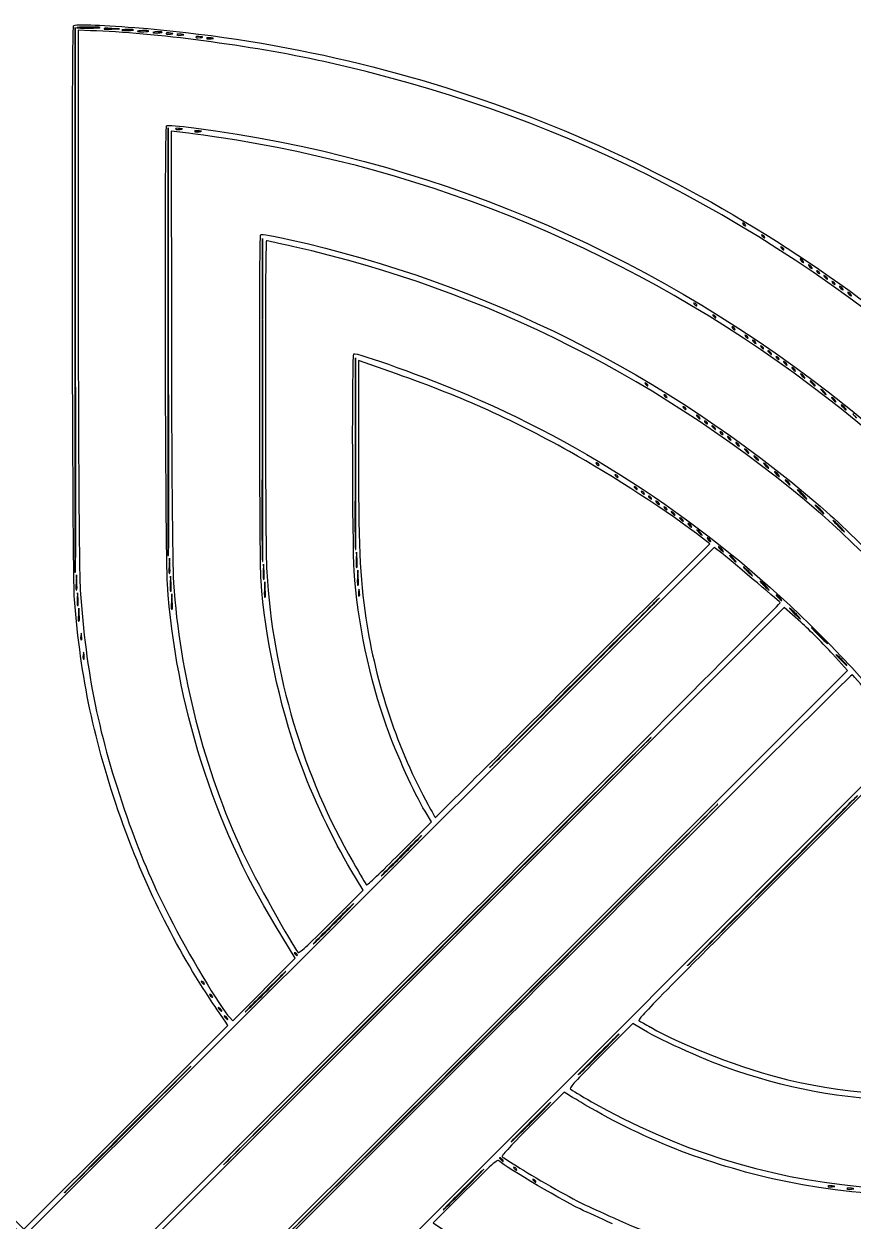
# Model space of a CAD drawing. Extents: x -1096.9 to -1063.6, y 947.9 to 977.9.
# Drawn here: x -1080.2 to -1072.39, y 964.84 to 976.12 of the extents above; entities that cross this region are included whole.
import ezdxf

# ---------------------------------------------------------------- set-up
doc = ezdxf.new("R2010")
doc.units = 0
doc.layers.add('Image', color=7, linetype='CONTINUOUS')

msp = doc.modelspace()

# ---------------------------------------------------------------- linework, layer by layer
at = {"layer": 'Image', "color": 7}
for points in [[(-1079.715371, 973.521093), (-1079.718281, 976.083762), (-1079.721192, 973.521093)], [(-1079.574533, 976.054529), (-1079.69005, 976.0581), (-1079.69005, 973.569025)], [(-1079.372391, 976.069025), (-1079.302938, 976.072544), (-1079.372391, 976.076063)], [(-1078.839547, 973.128144), (-1078.842457, 975.14066), (-1078.845368, 973.128144)], [(-1078.650555, 975.08963), (-1078.814491, 975.109395), (-1078.811845, 973.108613)], [(-1077.952558, 972.578004), (-1077.955468, 974.096501), (-1077.958379, 972.578004)], [(-1077.076787, 972.072788), (-1077.079697, 972.973744), (-1077.082608, 972.072788)], [(-1076.755133, 972.844662), (-1077.051466, 972.948048), (-1077.051466, 972.131837)], [(-1072.752199, 972.714825), (-1072.752331, 972.71482)], [(-1072.651155, 972.636205), (-1072.651287, 972.636226)], [(-1072.460284, 972.490247), (-1072.460416, 972.490268)], [(-1073.543938, 972.203685), (-1073.544176, 972.203661)], [(-1073.190084, 971.940099), (-1073.190217, 971.940118)], [(-1073.08904, 971.861505), (-1073.089172, 971.861526)], [(-1072.987996, 971.782913), (-1072.988128, 971.782931)], [(-1074.217594, 971.597371), (-1074.217832, 971.597374)], [(-1073.993042, 971.440211), (-1073.99328, 971.440187)], [(-1075.035844, 969.931462), (-1073.744281, 971.223017), (-1073.810532, 971.274661)], [(-1073.818814, 971.311386), (-1073.818946, 971.31138)], [(-1073.631171, 971.134366), (-1073.700598, 971.188444), (-1076.934097, 967.960588), (-1080.167597, 964.732733), (-1079.875655, 964.440799), (-1079.583741, 964.148863), (-1076.327752, 967.404852)], [(-1073.734809, 971.249317), (-1073.735047, 971.24932)], [(-1073.616725, 971.15417), (-1073.616857, 971.154189)], [(-1078.845368, 971.1128), (-1078.839812, 971.1128), (-1078.839547, 971.1128)], [(-1078.827694, 971.018047), (-1078.831133, 971.087514), (-1078.834573, 971.018047)], [(-1077.952822, 971.056671), (-1077.952558, 971.056671)], [(-1077.064907, 971.074189), (-1077.068347, 971.143656), (-1077.071786, 971.074189)], [(-1079.721192, 970.955598), (-1079.715635, 970.955598), (-1079.715371, 970.955598)], [(-1079.703465, 970.86085), (-1079.706904, 970.930317), (-1079.710344, 970.86085)], [(-1078.827429, 970.94507), (-1078.827694, 970.94507)], [(-1077.940652, 970.961911), (-1077.944091, 971.031377), (-1077.947531, 970.961911)], [(-1077.053662, 970.905774), (-1077.057102, 970.97524), (-1077.060542, 970.905774)], [(-1078.816475, 970.849635), (-1078.819915, 970.919101), (-1078.823355, 970.849635)], [(-1077.940387, 970.888931), (-1077.940652, 970.888931)], [(-1077.929433, 970.793495), (-1077.932873, 970.862962), (-1077.936312, 970.793495)], [(-1077.053398, 970.832797), (-1077.053662, 970.832797)], [(-1079.692087, 970.70381), (-1079.695792, 970.761904), (-1079.699496, 970.70381)], [(-1078.816211, 970.776655), (-1078.816475, 970.776655)], [(-1078.805257, 970.681222), (-1078.808697, 970.750686), (-1078.812136, 970.681222)], [(-1079.680869, 970.557852), (-1079.684573, 970.615947), (-1079.688277, 970.557852)], [(-1072.885734, 970.483721), (-1073.041415, 970.623802), (-1076.295737, 967.369491), (-1079.550059, 964.115179), (-1079.252509, 963.81765), (-1078.954985, 963.520121), (-1075.700636, 966.774477)], [(-1073.066471, 970.693703), (-1073.066603, 970.693703)], [(-1075.700636, 966.774477), (-1072.446261, 970.028834), (-1072.588157, 970.186234)], [(-1075.034786, 969.931462), (-1075.035844, 969.931462)], [(-1075.109584, 966.136072), (-1071.88172, 969.369579), (-1071.935801, 969.439003)], [(-1071.80036, 969.265413), (-1071.846292, 969.326161), (-1073.139337, 968.033103)], [(-1076.665519, 968.301861), (-1076.363576, 968.603796), (-1076.424536, 968.704324)], [(-1076.665625, 968.301861), (-1076.665519, 968.301861)], [(-1077.306657, 967.660694), (-1077.005905, 967.961451), (-1077.122745, 968.153353)], [(-1077.30589, 967.660696), (-1077.306657, 967.660694)], [(-1077.941631, 967.026104), (-1077.64707, 967.321006), (-1077.836194, 967.631156)], [(-1078.265057, 966.762904), (-1078.235027, 966.731197), (-1077.940466, 967.026101), (-1077.941631, 967.026104)], [(-1081.160208, 965.725558), (-1080.201014, 964.766359), (-1079.241264, 965.7261), (-1078.281514, 966.685842), (-1078.301623, 966.716338)], [(-1075.665314, 966.742428), (-1078.921303, 963.486437), (-1078.629362, 963.194501), (-1078.337421, 962.902567), (-1075.109584, 966.136072)], [(-1074.366025, 966.643625), (-1074.468022, 966.704429), (-1074.769012, 966.403449)], [(-1075.062673, 966.025548), (-1075.115775, 966.056671), (-1075.412875, 965.759575)], [(-1076.04515, 965.127351), (-1076.34659, 964.825895), (-1076.22303, 964.741758)]]:
    msp.add_lwpolyline(points, dxfattribs=at)
for points in [[(-1079.589244, 976.078153)], [(-1079.372391, 976.069025)], [(-1079.218721, 976.055698)], [(-1079.072777, 976.044469)], [(-1078.938025, 976.033243)], [(-1078.821529, 976.02339)], [(-1078.720485, 976.012161)], [(-1078.540833, 975.989706)], [(-1078.439788, 975.978479)], [(-1078.731703, 975.125185)], [(-1078.552051, 975.10273)], [(-1073.404714, 974.218588)], [(-1073.225089, 974.106314)], [(-1073.045437, 973.994038)], [(-1072.859329, 973.87659)], [(-1072.780721, 973.820427)], [(-1072.708622, 973.769486)], [(-1072.634777, 973.719403)], [(-1072.562651, 973.668439)], [(-1072.488806, 973.618356)], [(-1072.410225, 973.562193)], [(-1073.865063, 973.466343)], [(-1073.685411, 973.354067)], [(-1073.505759, 973.241791)], [(-1073.382278, 973.163199)], [(-1073.308432, 973.113116)], [(-1073.236307, 973.062152)], [(-1073.162462, 973.012069)], [(-1073.090363, 972.961102)], [(-1073.016518, 972.910996)], [(-1072.93791, 972.854856)], [(-1072.847872, 972.787205)], [(-1074.325385, 972.714098)], [(-1074.145733, 972.601822)], [(-1072.555957, 972.562653)], [(-1073.966107, 972.489546)], [(-1073.836118, 972.405782)], [(-1073.764019, 972.354815)], [(-1073.690173, 972.304732)], [(-1073.618048, 972.253768)], [(-1073.465621, 972.147548)], [(-1073.375557, 972.079868)], [(-1074.785707, 971.96185)], [(-1073.285731, 972.012505)], [(-1074.606081, 971.849574)], [(-1074.426429, 971.737299)], [(-1074.359066, 971.692391)], [(-1074.291704, 971.64748)], [(-1072.836151, 971.654198)], [(-1074.145733, 971.546431)], [(-1074.071888, 971.49635)], [(-1072.673353, 971.513551)], [(-1073.914725, 971.384075)], [(-1072.482165, 971.345186)], [(-1077.076787, 971.168968)], [(-1073.4988, 971.058936)], [(-1077.064907, 971.001209)], [(-1073.346982, 970.929721)], [(-1079.703465, 970.787873)], [(-1077.929433, 970.720518)], [(-1077.04173, 970.732475)], [(-1073.18982, 970.79499)], [(-1079.692087, 970.642058)], [(-1078.805257, 970.608242)], [(-1079.680869, 970.496098)], [(-1074.368195, 970.559821)], [(-1072.897852, 970.525885)], [(-1079.657824, 970.317034)], [(-1072.644752, 970.295393)], [(-1079.635361, 970.137392)], [(-1072.459993, 970.088013)], [(-1074.677281, 969.016006)], [(-1072.504417, 968.696048)], [(-1076.490312, 968.437828)], [(-1074.048551, 968.387263)], [(-1077.130259, 967.797838)], [(-1077.626115, 967.347305)], [(-1077.770234, 967.157869)], [(-1078.501886, 967.077846)], [(-1078.423278, 966.954341)], [(-1078.338215, 966.825666)], [(-1078.28207, 966.747048)], [(-1074.299985, 966.668953)], [(-1074.632804, 966.567756)], [(-1078.742498, 966.185822)], [(-1074.855531, 965.967091)], [(-1075.271429, 965.929118)], [(-1075.688518, 965.410995)], [(-1075.906456, 965.294094)], [(-1075.560248, 965.326357)], [(-1075.532255, 965.343076)], [(-1075.380623, 965.214081)], [(-1072.589983, 965.166353)], [(-1072.410357, 965.143898)]]:
    msp.add_lwpolyline(points, close=True, dxfattribs=at)
for points in [[(-1079.734103, 976.101532), (-1079.717435, 976.11828), (-1079.506112, 976.111956), (-1079.156253, 976.084281)], [(-1079.725372, 970.698674), (-1079.744951, 970.944173), (-1079.753391, 976.082331), (-1079.734103, 976.101532)], [(-1079.600462, 976.089372), (-1079.66174, 976.088842), (-1079.709365, 976.086011), (-1079.706269, 976.082916)], [(-1079.706269, 976.082916), (-1079.703094, 976.07982), (-1079.650521, 976.077677), (-1079.589244, 976.078153)], [(-1079.483411, 976.084609), (-1079.486586, 976.087705), (-1079.539185, 976.089848), (-1079.600462, 976.089372)], [(-1079.589244, 976.078153), (-1079.52794, 976.078682), (-1079.480341, 976.081513), (-1079.483411, 976.084609)], [(-1077.377962, 975.764037), (-1078.060878, 975.91449), (-1078.981522, 976.036243), (-1079.574533, 976.054529)], [(-1079.372391, 976.076063), (-1079.437161, 976.079344), (-1079.454042, 976.077651), (-1079.44539, 976.069025)], [(-1079.44539, 976.069025), (-1079.442744, 976.067173), (-1079.410597, 976.067173), (-1079.372391, 976.069025)], [(-1079.229966, 976.066916), (-1079.259891, 976.065858), (-1079.281878, 976.062683), (-1079.278782, 976.059614)], [(-1079.278782, 976.059614), (-1079.275607, 976.056518), (-1079.248672, 976.054772), (-1079.218721, 976.055698)], [(-1079.169906, 976.063001), (-1079.173081, 976.066096), (-1079.200015, 976.067842), (-1079.229966, 976.066916)], [(-1079.218721, 976.055698), (-1079.188797, 976.056756), (-1079.16681, 976.059931), (-1079.169906, 976.063001)], [(-1079.156253, 976.084281), (-1076.588049, 975.881137), (-1074.168884, 974.950867), (-1072.134132, 973.383978)], [(-1079.083996, 976.055687), (-1079.113946, 976.054629), (-1079.135907, 976.051454), (-1079.132811, 976.048385)], [(-1079.132811, 976.048385), (-1079.129636, 976.045289), (-1079.102702, 976.043543), (-1079.072777, 976.044469)], [(-1079.023935, 976.051772), (-1079.02711, 976.054867), (-1079.054045, 976.056614), (-1079.083996, 976.055687)], [(-1079.072777, 976.044469), (-1079.042826, 976.045527), (-1079.020866, 976.048702), (-1079.023935, 976.051772)], [(-1078.94927, 976.044461), (-1078.972818, 976.043403), (-1078.989513, 976.039805), (-1078.986417, 976.036709)], [(-1078.986417, 976.036709), (-1078.983242, 976.033613), (-1078.961546, 976.032052), (-1078.938025, 976.033243)], [(-1078.900877, 976.040995), (-1078.904053, 976.044091), (-1078.925748, 976.045652), (-1078.94927, 976.044461)], [(-1078.938025, 976.033243), (-1078.914477, 976.034301), (-1078.897782, 976.0379), (-1078.900877, 976.040995)], [(-1078.86082, 976.031856), (-1078.87008, 976.022623), (-1078.854999, 976.019342), (-1078.821529, 976.02339)], [(-1078.821529, 976.031856), (-1078.840844, 976.034238), (-1078.858491, 976.034238), (-1078.86082, 976.031856)], [(-1078.821529, 976.02339), (-1078.789753, 976.027226), (-1078.789753, 976.02802), (-1078.821529, 976.031856)], [(-1078.759775, 976.020654), (-1078.769036, 976.01142), (-1078.753954, 976.008139), (-1078.720485, 976.012161)], [(-1078.720485, 976.020654), (-1078.739799, 976.023035), (-1078.757447, 976.023035), (-1078.759775, 976.020654)], [(-1078.720485, 976.012161), (-1078.688708, 976.015997), (-1078.688708, 976.016791), (-1078.720485, 976.020654)], [(-1078.540833, 975.998199), (-1078.560147, 976.00058), (-1078.577795, 976.00058), (-1078.580123, 975.998199)], [(-1078.580123, 975.998199), (-1078.589384, 975.988965), (-1078.574302, 975.985684), (-1078.540833, 975.989706)], [(-1078.540833, 975.989706), (-1078.509056, 975.993542), (-1078.509056, 975.994336), (-1078.540833, 975.998199)], [(-1078.479079, 975.986946), (-1078.488339, 975.977712), (-1078.473258, 975.974431), (-1078.439788, 975.978479)], [(-1078.439788, 975.986946), (-1078.459103, 975.989327), (-1078.47675, 975.989327), (-1078.479079, 975.986946)], [(-1078.439788, 975.978479), (-1078.408012, 975.982316), (-1078.408012, 975.98311), (-1078.439788, 975.986946)], [(-1071.609728, 972.897237), (-1073.344231, 974.354504), (-1075.226741, 975.2901), (-1077.377962, 975.764037)], [(-1078.849972, 970.84419), (-1078.869551, 971.13453), (-1078.876986, 975.139777), (-1078.857909, 975.158808)], [(-1078.857909, 975.158808), (-1078.85103, 975.16574), (-1078.735672, 975.157221), (-1078.601713, 975.139917)], [(-1078.770994, 975.133652), (-1078.780254, 975.124418), (-1078.765173, 975.121137), (-1078.731703, 975.125185)], [(-1078.731703, 975.133652), (-1078.751017, 975.136033), (-1078.768665, 975.136033), (-1078.770994, 975.133652)], [(-1078.731703, 975.125185), (-1078.699926, 975.129021), (-1078.699926, 975.129815), (-1078.731703, 975.133652)], [(-1078.601713, 975.139917), (-1076.421202, 974.858064), (-1074.378381, 974.007416), (-1072.628877, 972.652783)], [(-1078.591368, 975.111196), (-1078.600628, 975.101962), (-1078.585547, 975.098682), (-1078.552051, 975.10273)], [(-1078.552051, 975.111196), (-1078.571365, 975.113578), (-1078.589013, 975.113578), (-1078.591368, 975.111196)], [(-1078.552051, 975.10273), (-1078.520301, 975.106566), (-1078.520274, 975.10736), (-1078.552051, 975.111196)], [(-1078.197245, 975.022405), (-1078.356391, 975.048519), (-1078.560385, 975.078759), (-1078.650555, 975.08963)], [(-1072.640201, 972.59666), (-1074.277892, 973.86471), (-1076.167202, 974.689424), (-1078.197245, 975.022405)], [(-1073.425352, 974.240998), (-1073.437787, 974.246369), (-1073.437787, 974.241045), (-1073.425352, 974.227425)], [(-1073.404714, 974.218588), (-1073.404714, 974.226049), (-1073.413975, 974.236129), (-1073.425352, 974.240998)], [(-1073.425352, 974.227425), (-1073.413975, 974.215095), (-1073.404714, 974.211126), (-1073.404714, 974.218588)], [(-1077.968433, 970.872429), (-1077.98325, 971.097676), (-1077.986689, 974.121459), (-1077.972137, 974.135474)], [(-1077.972137, 974.135474), (-1077.965787, 974.141506), (-1077.846963, 974.120948), (-1077.708083, 974.089772)], [(-1077.708083, 974.089772), (-1075.843802, 973.671223), (-1074.166344, 972.829099), (-1072.7046, 971.577911)], [(-1073.245726, 974.128724), (-1073.258162, 974.134095), (-1073.258162, 974.128772), (-1073.245726, 974.115151)], [(-1073.225089, 974.106314), (-1073.225089, 974.113775), (-1073.234349, 974.123856), (-1073.245726, 974.128724)], [(-1073.245726, 974.115151), (-1073.234349, 974.102822), (-1073.225089, 974.098853), (-1073.225089, 974.106314)], [(-1077.91803, 974.076821), (-1077.933111, 974.078409), (-1077.930465, 971.225055), (-1077.915119, 970.959556)], [(-1077.661384, 974.020057), (-1077.797433, 974.050754), (-1077.912923, 974.076297), (-1077.91803, 974.076821)], [(-1072.715792, 971.521793), (-1074.161185, 972.75899), (-1075.847242, 973.61071), (-1077.661384, 974.020057)], [(-1073.066074, 974.016448), (-1073.07851, 974.02182), (-1073.07851, 974.016496), (-1073.066074, 974.002875)], [(-1073.045437, 973.994038), (-1073.045437, 974.0015), (-1073.054697, 974.01158), (-1073.066074, 974.016448)], [(-1073.066074, 974.002875), (-1073.054697, 973.990546), (-1073.045437, 973.986577), (-1073.045437, 973.994038)], [(-1072.887375, 973.904636), (-1072.898222, 973.909239), (-1072.894518, 973.900376), (-1072.878908, 973.884951)], [(-1072.859302, 973.876569), (-1072.8638, 973.88739), (-1072.8765, 973.900037), (-1072.887375, 973.904636)], [(-1072.878908, 973.884951), (-1072.863562, 973.869525), (-1072.854566, 973.865742), (-1072.859329, 973.87659)], [(-1072.808767, 973.848499), (-1072.819615, 973.853103), (-1072.815911, 973.844239), (-1072.8003, 973.828787)], [(-1072.780721, 973.820429), (-1072.785219, 973.831251), (-1072.797919, 973.843898), (-1072.808767, 973.848499)], [(-1072.8003, 973.828787), (-1072.784954, 973.813336), (-1072.775959, 973.809579), (-1072.780721, 973.820427)], [(-1072.72926, 973.791897), (-1072.741695, 973.797268), (-1072.741695, 973.791944), (-1072.72926, 973.778323)], [(-1072.708622, 973.769486), (-1072.708622, 973.776948), (-1072.717882, 973.787028), (-1072.72926, 973.791897)], [(-1072.72926, 973.778323), (-1072.717882, 973.765994), (-1072.708622, 973.762025), (-1072.708622, 973.769486)], [(-1072.662823, 973.747449), (-1072.673671, 973.752053), (-1072.669966, 973.743189), (-1072.654356, 973.727764)], [(-1072.63475, 973.719382), (-1072.639248, 973.730204), (-1072.651948, 973.742851), (-1072.662823, 973.747449)], [(-1072.654356, 973.727764), (-1072.63901, 973.712313), (-1072.630014, 973.708556), (-1072.634777, 973.719403)], [(-1072.583289, 973.69085), (-1072.595724, 973.696221), (-1072.595724, 973.690897), (-1072.583289, 973.677276)], [(-1072.562651, 973.668439), (-1072.562651, 973.675901), (-1072.571912, 973.685981), (-1072.583289, 973.69085)], [(-1072.583289, 973.677276), (-1072.571912, 973.664947), (-1072.562651, 973.660978), (-1072.562651, 973.668439)], [(-1072.516852, 973.646402), (-1072.5277, 973.651006), (-1072.523996, 973.642142), (-1072.508385, 973.626717)], [(-1072.488806, 973.618333), (-1072.493304, 973.629181), (-1072.506004, 973.641801), (-1072.516852, 973.646402)], [(-1079.721192, 973.521093), (-1079.723837, 972.111623), (-1079.723837, 970.957151), (-1079.721192, 970.955598)], [(-1079.715371, 970.955598), (-1079.712725, 970.957185), (-1079.712725, 972.111626), (-1079.715371, 973.521093)], [(-1079.69005, 973.569025), (-1079.69005, 972.200031), (-1079.681848, 970.947554), (-1079.670736, 970.785743)], [(-1072.508385, 973.626717), (-1072.49304, 973.611292), (-1072.484044, 973.607508), (-1072.488806, 973.618356)], [(-1072.438271, 973.590266), (-1072.449119, 973.594869), (-1072.445415, 973.586006), (-1072.429804, 973.570554)], [(-1072.410199, 973.562196), (-1072.414696, 973.573017), (-1072.427396, 973.585664), (-1072.438271, 973.590266)], [(-1072.429804, 973.570554), (-1072.414458, 973.555102), (-1072.405462, 973.551345), (-1072.410225, 973.562193)], [(-1073.8857, 973.488753), (-1073.898136, 973.494124), (-1073.898136, 973.488801), (-1073.8857, 973.47518)], [(-1073.865063, 973.466343), (-1073.865063, 973.473804), (-1073.874323, 973.483885), (-1073.8857, 973.488753)], [(-1073.8857, 973.47518), (-1073.874323, 973.46285), (-1073.865063, 973.458881), (-1073.865063, 973.466343)], [(-1073.706048, 973.376477), (-1073.718484, 973.381848), (-1073.718484, 973.376525), (-1073.706048, 973.362904)], [(-1073.685411, 973.354067), (-1073.685411, 973.361528), (-1073.694671, 973.371609), (-1073.706048, 973.376477)], [(-1073.706048, 973.362904), (-1073.694671, 973.350574), (-1073.685411, 973.346606), (-1073.685411, 973.354067)], [(-1073.526396, 973.264201), (-1073.538832, 973.269572), (-1073.538832, 973.264249), (-1073.526396, 973.250628)], [(-1073.505759, 973.241791), (-1073.505785, 973.249252), (-1073.515019, 973.259333), (-1073.526396, 973.264201)], [(-1073.526396, 973.250628), (-1073.515019, 973.238298), (-1073.505759, 973.23433), (-1073.505759, 973.241791)], [(-1073.402915, 973.185609), (-1073.415351, 973.19098), (-1073.415351, 973.185657), (-1073.402915, 973.172036)], [(-1073.382278, 973.163199), (-1073.382278, 973.17066), (-1073.391538, 973.180741), (-1073.402915, 973.185609)], [(-1078.845368, 973.128144), (-1078.848014, 972.02126), (-1078.848014, 971.114356), (-1078.845368, 971.1128)], [(-1078.839547, 971.1128), (-1078.836901, 971.114387), (-1078.836901, 972.021263), (-1078.839547, 973.128144)], [(-1078.811845, 973.108613), (-1078.811845, 972.008184), (-1078.80232, 970.994245), (-1078.79306, 970.855416)], [(-1073.402915, 973.172036), (-1073.391538, 973.159706), (-1073.382278, 973.155738), (-1073.382278, 973.163199)], [(-1073.336478, 973.141162), (-1073.347326, 973.145766), (-1073.343622, 973.136902), (-1073.328012, 973.121477)], [(-1073.308406, 973.113095), (-1073.312904, 973.123916), (-1073.325604, 973.136563), (-1073.336478, 973.141162)], [(-1073.328012, 973.121477), (-1073.312666, 973.106025), (-1073.30367, 973.102268), (-1073.308432, 973.113116)], [(-1073.256945, 973.084562), (-1073.26938, 973.089933), (-1073.26938, 973.08461), (-1073.256945, 973.070989)], [(-1073.236307, 973.062152), (-1073.236307, 973.069613), (-1073.245567, 973.079694), (-1073.256945, 973.084562)], [(-1073.256945, 973.070989), (-1073.245567, 973.058659), (-1073.236307, 973.054691), (-1073.236307, 973.062152)], [(-1077.091736, 970.9667), (-1077.107876, 971.207021), (-1077.11158, 972.998334), (-1077.095969, 973.012384)], [(-1077.095969, 973.012384), (-1077.076126, 973.030137), (-1076.391146, 972.782501), (-1076.016549, 972.622182)], [(-1073.190508, 973.040115), (-1073.201356, 973.044719), (-1073.197651, 973.035855), (-1073.182041, 973.02043)], [(-1073.162435, 973.012045), (-1073.166933, 973.022893), (-1073.179633, 973.035514), (-1073.190508, 973.040115)], [(-1073.182041, 973.02043), (-1073.166695, 973.004978), (-1073.157699, 973.001221), (-1073.162462, 973.012069)], [(-1073.111, 972.983513), (-1073.123436, 972.988884), (-1073.123436, 972.983563), (-1073.111, 972.969939)], [(-1073.090363, 972.961102), (-1073.090363, 972.968564), (-1073.099623, 972.978644), (-1073.111, 972.983513)], [(-1073.111, 972.969939), (-1073.099623, 972.95761), (-1073.090363, 972.953641), (-1073.090363, 972.961102)], [(-1075.064842, 972.091838), (-1075.636686, 972.409364), (-1076.103914, 972.617456), (-1076.755133, 972.844662)], [(-1073.044564, 972.939068), (-1073.055411, 972.943672), (-1073.051707, 972.934808), (-1073.036097, 972.919356)], [(-1073.016491, 972.910998), (-1073.020989, 972.92182), (-1073.033689, 972.934467), (-1073.044564, 972.939068)], [(-1073.036097, 972.919356), (-1073.020751, 972.903931), (-1073.011755, 972.900148), (-1073.016518, 972.910996)], [(-1072.965956, 972.882929), (-1072.976804, 972.887532), (-1072.9731, 972.878669), (-1072.957489, 972.863217)], [(-1072.937884, 972.854859), (-1072.942381, 972.86568), (-1072.955081, 972.878327), (-1072.965956, 972.882929)], [(-1072.957489, 972.863217), (-1072.942143, 972.847792), (-1072.933147, 972.844008), (-1072.93791, 972.854856)], [(-1074.346023, 972.736508), (-1074.358458, 972.741879), (-1074.358458, 972.736556), (-1074.346023, 972.722935)], [(-1074.325385, 972.714098), (-1074.325385, 972.721559), (-1074.334645, 972.73164), (-1074.346023, 972.736508)], [(-1072.88121, 972.82131), (-1072.894968, 972.829379), (-1072.891264, 972.820781), (-1072.873008, 972.801889)], [(-1072.847925, 972.78721), (-1072.852423, 972.797899), (-1072.867504, 972.813245), (-1072.88121, 972.82131)], [(-1072.873008, 972.801889), (-1072.854751, 972.78313), (-1072.843427, 972.776516), (-1072.847872, 972.787205)], [(-1072.791622, 972.754116), (-1072.80538, 972.762107), (-1072.798766, 972.750941), (-1072.77707, 972.729325)], [(-1072.752331, 972.71482), (-1072.760269, 972.728446), (-1072.777996, 972.746134), (-1072.791622, 972.754116)], [(-1072.77707, 972.729325), (-1072.755374, 972.707708), (-1072.744288, 972.701181), (-1072.752199, 972.714825)], [(-1076.016549, 972.622182), (-1074.787453, 972.096156), (-1073.685305, 971.346186), (-1072.709336, 970.371747)], [(-1074.346023, 972.722935), (-1074.334645, 972.710605), (-1074.325385, 972.706637), (-1074.325385, 972.714098)], [(-1074.16637, 972.624232), (-1074.178806, 972.629603), (-1074.178806, 972.62428), (-1074.16637, 972.610659)], [(-1074.145733, 972.601822), (-1074.145733, 972.609283), (-1074.154993, 972.619364), (-1074.16637, 972.624232)], [(-1072.690577, 972.675522), (-1072.704336, 972.683512), (-1072.697721, 972.672347), (-1072.676025, 972.65073)], [(-1072.651287, 972.636226), (-1072.659224, 972.649852), (-1072.676951, 972.667539), (-1072.690577, 972.675522)], [(-1072.676025, 972.65073), (-1072.65433, 972.629114), (-1072.643244, 972.622586), (-1072.651155, 972.636205)], [(-1072.628877, 972.652783), (-1071.822585, 972.028475), (-1071.055188, 971.26135), (-1070.422278, 970.446942)], [(-1077.958379, 972.578004), (-1077.961025, 971.166431), (-1077.961025, 971.048797), (-1077.952822, 971.056671)], [(-1077.952558, 971.056671), (-1077.949912, 971.058259), (-1077.949912, 971.742834), (-1077.952558, 972.578004)], [(-1074.16637, 972.610659), (-1074.154993, 972.598329), (-1074.145733, 972.594361), (-1074.145733, 972.601822)], [(-1073.986745, 972.511956), (-1073.99918, 972.517327), (-1073.99918, 972.512004), (-1073.986745, 972.498383)], [(-1073.966107, 972.489546), (-1073.966107, 972.497007), (-1073.975368, 972.507088), (-1073.986745, 972.511956)], [(-1069.151405, 968.315985), (-1069.982408, 969.997941), (-1071.177081, 971.463767), (-1072.640201, 972.59666)], [(-1072.589295, 972.596758), (-1072.603053, 972.604828), (-1072.599349, 972.596229), (-1072.581093, 972.577337)], [(-1072.55601, 972.562658), (-1072.560508, 972.573347), (-1072.57559, 972.588667), (-1072.589295, 972.596758)], [(-1072.581093, 972.577337), (-1072.562837, 972.558578), (-1072.551512, 972.551964), (-1072.555957, 972.562653)], [(-1072.499707, 972.529564), (-1072.513465, 972.537555), (-1072.506851, 972.526389), (-1072.485155, 972.504773)], [(-1072.460416, 972.490268), (-1072.468354, 972.503894), (-1072.486081, 972.521582), (-1072.499707, 972.529564)], [(-1072.485155, 972.504773), (-1072.463459, 972.483156), (-1072.452373, 972.476629), (-1072.460284, 972.490247)], [(-1073.986745, 972.498383), (-1073.975368, 972.486054), (-1073.966107, 972.482085), (-1073.966107, 972.489546)], [(-1073.864163, 972.433827), (-1073.875011, 972.438431), (-1073.871307, 972.429568), (-1073.855697, 972.414142)], [(-1073.836091, 972.405758), (-1073.840589, 972.416579), (-1073.853289, 972.429226), (-1073.864163, 972.433827)], [(-1073.855697, 972.414142), (-1073.840351, 972.398691), (-1073.831355, 972.394934), (-1073.836118, 972.405782)], [(-1072.387127, 972.440045), (-1072.406706, 972.454465), (-1072.3948, 972.438458), (-1072.360933, 972.404493)], [(-1073.784656, 972.377225), (-1073.797091, 972.382596), (-1073.797091, 972.377273), (-1073.784656, 972.363652)], [(-1073.764019, 972.354815), (-1073.764019, 972.362276), (-1073.773279, 972.372357), (-1073.784656, 972.377225)], [(-1073.784656, 972.363652), (-1073.773279, 972.351322), (-1073.764019, 972.347354), (-1073.764019, 972.354815)], [(-1073.718219, 972.332778), (-1073.729067, 972.337381), (-1073.725363, 972.328518), (-1073.709753, 972.313093)], [(-1073.690147, 972.304711), (-1073.694645, 972.315532), (-1073.707345, 972.328179), (-1073.718219, 972.332778)], [(-1073.709753, 972.313093), (-1073.694407, 972.297641), (-1073.685411, 972.293884), (-1073.690173, 972.304732)], [(-1073.638685, 972.276178), (-1073.651121, 972.281549), (-1073.651121, 972.276226), (-1073.638685, 972.262605)], [(-1073.618048, 972.253768), (-1073.618048, 972.261229), (-1073.627308, 972.27131), (-1073.638685, 972.276178)], [(-1073.638685, 972.262605), (-1073.627308, 972.250275), (-1073.618048, 972.246307), (-1073.618048, 972.253768)], [(-1073.572249, 972.231731), (-1073.583096, 972.236334), (-1073.579392, 972.227471), (-1073.563782, 972.212046)], [(-1073.544176, 972.203661), (-1073.548674, 972.214483), (-1073.561374, 972.22713), (-1073.572249, 972.231731)], [(-1073.563782, 972.212046), (-1073.548436, 972.196621), (-1073.53944, 972.192837), (-1073.543938, 972.203685)], [(-1073.493667, 972.175594), (-1073.504515, 972.180198), (-1073.500811, 972.171334), (-1073.485201, 972.155909)], [(-1073.465595, 972.147524), (-1073.470093, 972.158346), (-1073.482793, 972.170993), (-1073.493667, 972.175594)], [(-1077.082608, 972.072788), (-1077.085254, 971.2354), (-1077.085254, 971.161063), (-1077.076787, 971.168968)], [(-1077.076787, 971.168968), (-1077.074141, 971.170556), (-1077.074141, 971.57726), (-1077.076787, 972.072788)], [(-1077.051466, 972.131837), (-1077.051466, 971.21771), (-1077.039296, 970.908108), (-1076.981828, 970.523017)], [(-1073.810532, 971.274661), (-1074.107051, 971.505817), (-1074.67019, 971.87271), (-1075.064842, 972.091838)], [(-1073.485201, 972.155909), (-1073.469855, 972.140457), (-1073.460859, 972.1367), (-1073.465621, 972.147548)], [(-1073.408895, 972.113973), (-1073.422653, 972.122042), (-1073.418949, 972.113443), (-1073.400693, 972.094552)], [(-1073.375637, 972.079873), (-1073.380135, 972.090562), (-1073.395216, 972.105882), (-1073.408895, 972.113973)], [(-1073.400693, 972.094552), (-1073.382436, 972.075793), (-1073.371139, 972.069179), (-1073.375557, 972.079868)], [(-1073.319069, 972.04661), (-1073.332827, 972.054679), (-1073.329123, 972.045816), (-1073.310867, 972.027189)], [(-1074.806345, 971.984261), (-1074.81878, 971.989632), (-1074.81878, 971.984308), (-1074.806345, 971.970688)], [(-1074.785707, 971.96185), (-1074.785707, 971.969312), (-1074.794967, 971.979392), (-1074.806345, 971.984261)], [(-1074.806345, 971.970688), (-1074.794967, 971.958358), (-1074.785707, 971.954389), (-1074.785707, 971.96185)], [(-1073.285811, 972.01251), (-1073.290309, 972.023199), (-1073.30539, 972.038519), (-1073.319069, 972.04661)], [(-1073.310867, 972.027189), (-1073.29261, 972.00843), (-1073.281313, 972.001816), (-1073.285731, 972.012505)], [(-1073.229507, 971.979416), (-1073.243266, 971.987407), (-1073.236651, 971.976241), (-1073.214955, 971.954625)], [(-1073.190217, 971.940118), (-1073.198154, 971.953744), (-1073.215881, 971.971431), (-1073.229507, 971.979416)], [(-1073.214955, 971.954625), (-1073.193259, 971.933008), (-1073.1822, 971.926481), (-1073.190084, 971.940099)], [(-1074.626719, 971.871985), (-1074.639154, 971.877356), (-1074.639154, 971.872032), (-1074.626719, 971.858412)], [(-1074.606081, 971.849574), (-1074.606081, 971.857036), (-1074.615342, 971.867116), (-1074.626719, 971.871985)], [(-1074.626719, 971.858412), (-1074.615342, 971.846082), (-1074.606081, 971.842113), (-1074.606081, 971.849574)], [(-1073.128463, 971.900822), (-1073.142221, 971.908812), (-1073.135607, 971.897647), (-1073.113911, 971.87603)], [(-1073.089172, 971.861526), (-1073.09711, 971.875152), (-1073.114837, 971.892839), (-1073.128463, 971.900822)], [(-1073.113911, 971.87603), (-1073.092215, 971.854414), (-1073.081155, 971.847886), (-1073.08904, 971.861505)], [(-1073.027419, 971.82223), (-1073.040912, 971.83022), (-1073.034562, 971.819055), (-1073.012866, 971.797438)], [(-1074.447067, 971.759709), (-1074.459502, 971.76508), (-1074.459502, 971.759756), (-1074.447067, 971.746136)], [(-1074.426429, 971.737299), (-1074.426429, 971.74476), (-1074.43569, 971.75484), (-1074.447067, 971.759709)], [(-1074.447067, 971.746136), (-1074.43569, 971.733806), (-1074.426429, 971.729837), (-1074.426429, 971.737299)], [(-1074.379704, 971.714801), (-1074.392139, 971.720172), (-1074.392139, 971.714849), (-1074.379704, 971.701228)], [(-1074.359066, 971.692391), (-1074.359066, 971.699852), (-1074.368327, 971.709933), (-1074.379704, 971.714801)], [(-1072.988128, 971.782931), (-1072.996065, 971.796557), (-1073.013792, 971.814247), (-1073.027419, 971.82223)], [(-1073.012866, 971.797438), (-1072.991171, 971.775822), (-1072.980111, 971.769295), (-1072.987996, 971.782913)], [(-1072.90915, 971.727178), (-1072.931639, 971.744747), (-1072.917352, 971.726384), (-1072.877188, 971.68616)], [(-1072.836151, 971.654198), (-1072.853614, 971.676767), (-1072.886581, 971.709599), (-1072.90915, 971.727178)], [(-1074.379704, 971.701228), (-1074.368327, 971.688898), (-1074.359066, 971.68493), (-1074.359066, 971.692391)], [(-1074.312341, 971.669891), (-1074.324776, 971.675262), (-1074.324776, 971.669938), (-1074.312341, 971.656318)], [(-1074.291704, 971.64748), (-1074.291704, 971.654942), (-1074.300964, 971.665022), (-1074.312341, 971.669891)], [(-1074.312341, 971.656318), (-1074.300964, 971.643988), (-1074.291704, 971.640019), (-1074.291704, 971.64748)], [(-1074.245904, 971.625443), (-1074.256752, 971.630047), (-1074.253048, 971.621184), (-1074.237438, 971.605732)], [(-1074.217832, 971.597374), (-1074.22233, 971.608195), (-1074.23503, 971.620842), (-1074.245904, 971.625443)], [(-1074.237438, 971.605732), (-1074.222092, 971.590307), (-1074.213096, 971.586523), (-1074.217594, 971.597371)], [(-1072.877188, 971.68616), (-1072.837051, 971.64602), (-1072.818583, 971.631637), (-1072.836151, 971.654198)], [(-1074.16637, 971.568841), (-1074.178806, 971.574212), (-1074.178806, 971.568889), (-1074.16637, 971.555268)], [(-1074.145733, 971.546431), (-1074.145733, 971.553892), (-1074.154993, 971.563973), (-1074.16637, 971.568841)], [(-1074.16637, 971.555268), (-1074.154993, 971.542938), (-1074.145733, 971.53897), (-1074.145733, 971.546431)], [(-1074.099934, 971.524396), (-1074.110781, 971.529), (-1074.107077, 971.520136), (-1074.091467, 971.504711)], [(-1074.071888, 971.496327), (-1074.076386, 971.507148), (-1074.089086, 971.519795), (-1074.099934, 971.524396)], [(-1074.091467, 971.504711), (-1074.076121, 971.48926), (-1074.067125, 971.485503), (-1074.071888, 971.49635)], [(-1072.740504, 971.58103), (-1072.763259, 971.598705), (-1072.751352, 971.582882), (-1072.714575, 971.545698)], [(-1072.673274, 971.513551), (-1072.687561, 971.532971), (-1072.71783, 971.563351), (-1072.740504, 971.58103)], [(-1071.489052, 970.283741), (-1071.74366, 970.586668), (-1072.415834, 971.265052), (-1072.715792, 971.521793)], [(-1072.714575, 971.545698), (-1072.677586, 971.508579), (-1072.659039, 971.494117), (-1072.673353, 971.513551)], [(-1072.7046, 971.577911), (-1072.401414, 971.318394), (-1071.688336, 970.599021), (-1071.432907, 970.294997)], [(-1074.021352, 971.468257), (-1074.0322, 971.472861), (-1074.028496, 971.463997), (-1074.012886, 971.448572)], [(-1073.99328, 971.440187), (-1073.997778, 971.451035), (-1074.010478, 971.463656), (-1074.021352, 971.468257)], [(-1074.012886, 971.448572), (-1073.99754, 971.433147), (-1073.988544, 971.429363), (-1073.993042, 971.440211)], [(-1073.942771, 971.41212), (-1073.953619, 971.416724), (-1073.949915, 971.407861), (-1073.934304, 971.392435)], [(-1073.914699, 971.384051), (-1073.919197, 971.394899), (-1073.931897, 971.407519), (-1073.942771, 971.41212)], [(-1073.934304, 971.392435), (-1073.918959, 971.376984), (-1073.909963, 971.373227), (-1073.914725, 971.384075)], [(-1072.571912, 971.435081), (-1072.600672, 971.459105), (-1072.583818, 971.438335), (-1072.534473, 971.388887)], [(-1072.482165, 971.345181), (-1072.502803, 971.370581), (-1072.543125, 971.411041), (-1072.571912, 971.435081)], [(-1072.534473, 971.388887), (-1072.485129, 971.339442), (-1072.461581, 971.319781), (-1072.482165, 971.345186)], [(-1073.858237, 971.350676), (-1073.871995, 971.358667), (-1073.86538, 971.347501), (-1073.843685, 971.325885)], [(-1073.818946, 971.31138), (-1073.826884, 971.325006), (-1073.844611, 971.342694), (-1073.858237, 971.350676)], [(-1073.843685, 971.325885), (-1073.821989, 971.304268), (-1073.810903, 971.297741), (-1073.818814, 971.311386)], [(-1073.763119, 971.277389), (-1073.773967, 971.281993), (-1073.770263, 971.273129), (-1073.754652, 971.257678)], [(-1073.735047, 971.24932), (-1073.739545, 971.260167), (-1073.752245, 971.272788), (-1073.763119, 971.277389)], [(-1073.754652, 971.257678), (-1073.739306, 971.242226), (-1073.730311, 971.238469), (-1073.734809, 971.249317)], [(-1073.656148, 971.193487), (-1073.669906, 971.201478), (-1073.663292, 971.190312), (-1073.641596, 971.168696)], [(-1073.616857, 971.154189), (-1073.624795, 971.167815), (-1073.642522, 971.185505), (-1073.656148, 971.193487)], [(-1073.641596, 971.168696), (-1073.6199, 971.147079), (-1073.608814, 971.140552), (-1073.616725, 971.15417)], [(-1077.071786, 971.074189), (-1077.074961, 971.009435), (-1077.074432, 970.992536), (-1077.064907, 971.001209)], [(-1077.064907, 971.001209), (-1077.062261, 971.003061), (-1077.062261, 971.035983), (-1077.064907, 971.074189)], [(-1073.079674, 970.66876), (-1073.104015, 970.693208), (-1073.572831, 971.088929), (-1073.631171, 971.134366)], [(-1073.549309, 971.109463), (-1073.565978, 971.120682), (-1073.556718, 971.107082), (-1073.528936, 971.079335)], [(-1073.498774, 971.058939), (-1073.509886, 971.075502), (-1073.532746, 971.098245), (-1073.549309, 971.109463)], [(-1073.528936, 971.079335), (-1073.501155, 971.051549), (-1073.487582, 971.04237), (-1073.4988, 971.058936)], [(-1078.834573, 971.018047), (-1078.837748, 970.953296), (-1078.837219, 970.936394), (-1078.827429, 970.94507)], [(-1078.827694, 970.94507), (-1078.825048, 970.946922), (-1078.825048, 970.979841), (-1078.827694, 971.018047)], [(-1077.947531, 970.961911), (-1077.950706, 970.897157), (-1077.950177, 970.880258), (-1077.940387, 970.888931)], [(-1077.940652, 970.888931), (-1077.938006, 970.890783), (-1077.938006, 970.923705), (-1077.940652, 970.961911)], [(-1077.915119, 970.959556), (-1077.859848, 970.009696), (-1077.565605, 969.01935), (-1077.102478, 968.224277)], [(-1076.787836, 969.505898), (-1076.945765, 969.944871), (-1077.05996, 970.493754), (-1077.091736, 970.9667)], [(-1073.41416, 970.997201), (-1073.436914, 971.014875), (-1073.425008, 970.999053), (-1073.388231, 970.961868)], [(-1073.346903, 970.929721), (-1073.36119, 970.949142), (-1073.391485, 970.979519), (-1073.41416, 970.997201)], [(-1073.388231, 970.961868), (-1073.351242, 970.92475), (-1073.332695, 970.910288), (-1073.346982, 970.929721)], [(-1079.710344, 970.86085), (-1079.713519, 970.796099), (-1079.71299, 970.779197), (-1079.703465, 970.787873)], [(-1079.703465, 970.787873), (-1079.700819, 970.789725), (-1079.700819, 970.822645), (-1079.703465, 970.86085)], [(-1077.836194, 967.631156), (-1078.416029, 968.582169), (-1078.773798, 969.716009), (-1078.849972, 970.84419)], [(-1078.823355, 970.849635), (-1078.82653, 970.784883), (-1078.826, 970.767982), (-1078.816211, 970.776655)], [(-1078.816475, 970.776655), (-1078.81383, 970.778507), (-1078.81383, 970.811429), (-1078.816475, 970.849635)], [(-1078.79306, 970.855416), (-1078.735195, 969.998417), (-1078.50305, 969.092934), (-1078.142396, 968.317448)], [(-1077.612912, 969.195751), (-1077.793411, 969.69643), (-1077.934566, 970.362227), (-1077.968433, 970.872429)], [(-1077.060542, 970.905774), (-1077.063717, 970.841023), (-1077.063187, 970.824121), (-1077.053398, 970.832797)], [(-1077.053662, 970.832797), (-1077.051017, 970.834649), (-1077.051017, 970.867568), (-1077.053662, 970.905774)], [(-1074.368195, 970.559821), (-1074.01323, 970.91808), (-1074.306335, 970.627652), (-1075.019572, 969.91442)], [(-1073.256971, 970.86247), (-1073.279725, 970.880144), (-1073.268084, 970.864322), (-1073.231042, 970.827137)], [(-1073.18974, 970.79499), (-1073.204028, 970.814411), (-1073.234296, 970.844788), (-1073.256971, 970.86247)], [(-1073.231042, 970.827137), (-1073.194053, 970.790019), (-1073.175506, 970.775557), (-1073.18982, 970.79499)], [(-1079.699496, 970.70381), (-1079.702935, 970.649512), (-1079.702142, 970.633253), (-1079.692087, 970.642058)], [(-1079.692087, 970.642058), (-1079.689442, 970.644175), (-1079.689442, 970.671856), (-1079.692087, 970.70381)], [(-1079.670736, 970.785743), (-1079.616708, 969.997388), (-1079.495899, 969.409571), (-1079.23248, 968.652905)], [(-1077.936312, 970.793495), (-1077.939487, 970.728744), (-1077.938958, 970.711842), (-1077.929433, 970.720518)], [(-1077.929433, 970.720518), (-1077.926787, 970.72237), (-1077.926787, 970.75529), (-1077.929433, 970.793495)], [(-1077.050196, 970.77177), (-1077.054165, 970.738401), (-1077.050196, 970.723233), (-1077.04173, 970.732475)], [(-1077.04173, 970.77177), (-1077.045434, 970.803544), (-1077.046228, 970.803542), (-1077.050196, 970.77177)], [(-1077.04173, 970.732475), (-1077.039084, 970.734856), (-1077.039084, 970.752477), (-1077.04173, 970.77177)], [(-1073.111291, 970.73884), (-1073.12796, 970.750112), (-1073.121346, 970.739039), (-1073.096739, 970.714208)], [(-1073.066603, 970.693703), (-1073.074541, 970.707249), (-1073.094623, 970.727559), (-1073.111291, 970.73884)], [(-1073.096739, 970.714208), (-1073.072133, 970.68939), (-1073.058534, 970.680156), (-1073.066471, 970.693703)], [(-1079.289841, 968.641666), (-1079.541857, 969.365484), (-1079.665418, 969.949094), (-1079.725372, 970.698674)], [(-1078.812136, 970.681222), (-1078.815311, 970.616468), (-1078.814782, 970.599569), (-1078.805257, 970.608242)], [(-1078.805257, 970.608242), (-1078.802611, 970.610094), (-1078.802611, 970.643014), (-1078.805257, 970.681222)], [(-1076.327752, 967.404852), (-1074.536946, 969.195648), (-1073.075308, 970.664405), (-1073.079674, 970.66876)], [(-1072.982069, 970.610092), (-1073.007734, 970.630835), (-1072.990536, 970.609898), (-1072.944366, 970.563586)], [(-1072.897852, 970.525885), (-1072.91849, 970.55147), (-1072.956484, 970.589359), (-1072.982069, 970.610092)], [(-1079.688277, 970.557852), (-1079.691717, 970.503552), (-1079.690923, 970.487293), (-1079.680869, 970.496098)], [(-1079.680869, 970.496098), (-1079.678223, 970.498215), (-1079.678223, 970.525898), (-1079.680869, 970.557852)], [(-1076.981828, 970.523017), (-1076.8906, 969.911417), (-1076.675785, 969.267524), (-1076.394532, 968.76257)], [(-1075.66497, 969.26304), (-1075.306698, 969.618007), (-1074.72316, 970.201559), (-1074.368195, 970.559821)], [(-1072.944366, 970.563586), (-1072.898037, 970.517273), (-1072.877109, 970.500308), (-1072.897852, 970.525885)], [(-1072.588157, 970.186234), (-1072.666183, 970.272806), (-1072.800089, 970.406672), (-1072.885734, 970.483721)], [(-1079.657824, 970.35633), (-1079.661528, 970.388103), (-1079.662322, 970.388103), (-1079.666291, 970.35633)], [(-1072.768206, 970.418943), (-1072.806174, 970.452442), (-1072.7817, 970.424261), (-1072.713781, 970.356301)], [(-1072.644752, 970.295396), (-1072.674676, 970.32985), (-1072.730239, 970.385447), (-1072.768206, 970.418943)], [(-1072.709336, 970.371747), (-1071.601711, 969.265857), (-1070.7742, 967.981512), (-1070.249055, 966.553267)], [(-1079.666291, 970.35633), (-1079.670259, 970.32296), (-1079.666291, 970.307792), (-1079.657824, 970.317034)], [(-1079.657824, 970.317034), (-1079.655178, 970.319415), (-1079.655178, 970.337036), (-1079.657824, 970.35633)], [(-1072.713781, 970.356301), (-1072.645863, 970.28835), (-1072.614801, 970.260939), (-1072.644752, 970.295393)], [(-1079.643827, 970.176688), (-1079.647796, 970.143319), (-1079.643827, 970.12815), (-1079.635361, 970.137392)], [(-1079.635361, 970.176688), (-1079.639065, 970.208462), (-1079.639859, 970.208462), (-1079.643827, 970.176688)], [(-1079.635361, 970.137392), (-1079.632715, 970.139773), (-1079.632715, 970.157395), (-1079.635361, 970.176688)], [(-1072.544184, 970.172219), (-1072.569848, 970.192963), (-1072.552915, 970.172024), (-1072.50648, 970.125711)], [(-1072.459993, 970.088013), (-1072.480631, 970.113598), (-1072.518598, 970.151484), (-1072.544184, 970.172219)], [(-1072.50648, 970.125711), (-1072.460178, 970.079398), (-1072.43925, 970.062433), (-1072.459993, 970.088013)], [(-1076.328307, 968.643549), (-1076.328307, 968.641433), (-1075.745139, 969.221106), (-1075.034786, 969.931462)], [(-1074.677281, 969.016006), (-1073.781931, 969.914534), (-1074.517102, 969.181969), (-1076.310977, 967.388088)], [(-1075.019572, 969.91442), (-1075.73281, 969.201191), (-1076.023243, 968.908069), (-1075.66497, 969.26304)], [(-1072.401414, 969.990498), (-1072.405648, 969.994864), (-1073.874509, 968.533221), (-1075.665314, 966.742428)], [(-1071.935801, 969.439003), (-1071.98123, 969.497333), (-1072.37694, 969.96604), (-1072.401414, 969.990498)], [(-1076.424536, 968.704324), (-1076.523887, 968.868181), (-1076.691263, 969.237476), (-1076.787836, 969.505898)], [(-1074.048551, 968.387263), (-1073.153201, 969.285791), (-1073.888346, 968.553226), (-1075.682221, 966.759346)], [(-1077.122745, 968.153353), (-1077.286575, 968.422382), (-1077.490357, 968.855759), (-1077.612912, 969.195751)], [(-1077.938905, 965.754403), (-1077.040354, 966.649758), (-1075.572657, 968.117481), (-1074.677281, 969.016006)], [(-1072.504417, 968.696048), (-1072.149452, 969.054307), (-1072.442557, 968.763877), (-1073.155794, 968.050647)], [(-1076.394532, 968.76257), (-1076.359184, 968.699112), (-1076.329392, 968.645552), (-1076.328307, 968.643549)], [(-1073.801192, 967.399264), (-1073.442947, 967.754235), (-1072.859382, 968.337786), (-1072.504417, 968.696048)], [(-1078.421135, 966.89436), (-1078.771179, 967.413464), (-1079.075026, 968.024586), (-1079.289841, 968.641666)], [(-1079.23248, 968.652905), (-1079.106512, 968.291085), (-1079.010574, 968.06571), (-1078.830234, 967.70784)], [(-1076.490312, 968.437828), (-1076.407312, 968.524643), (-1076.478405, 968.456746), (-1076.648136, 968.286918)], [(-1077.31015, 965.12566), (-1076.411625, 966.021015), (-1074.943901, 967.488738), (-1074.048551, 968.387263)], [(-1076.799054, 968.12907), (-1076.712244, 968.212072), (-1076.573311, 968.351013), (-1076.490312, 968.437828)], [(-1078.142396, 968.317448), (-1078.03352, 968.083305), (-1077.676703, 967.439841), (-1077.619765, 967.374894)], [(-1077.102478, 968.224277), (-1077.03657, 968.111115), (-1076.979235, 968.014341), (-1076.975081, 968.009227)], [(-1076.975081, 968.009227), (-1076.970848, 968.00412), (-1076.831677, 968.135796), (-1076.665625, 968.301861)], [(-1076.648136, 968.286918), (-1076.817972, 968.1171), (-1076.885864, 968.04607), (-1076.799054, 968.12907)], [(-1073.139337, 968.033103), (-1074.296175, 966.87627), (-1074.429895, 966.738928), (-1074.408596, 966.729445)], [(-1073.155794, 968.050647), (-1073.869032, 967.337418), (-1074.159465, 967.044294), (-1073.801192, 967.399264)], [(-1077.130259, 967.797838), (-1077.04726, 967.884653), (-1077.118353, 967.816756), (-1077.28811, 967.646928)], [(-1077.439028, 967.48908), (-1077.352218, 967.572082), (-1077.213286, 967.711023), (-1077.130259, 967.797838)], [(-1078.830234, 967.70784), (-1078.661853, 967.373751), (-1078.350385, 966.852984), (-1078.265057, 966.762904)], [(-1077.619765, 967.374894), (-1077.609711, 967.363278), (-1077.53949, 967.427083), (-1077.30589, 967.660696)], [(-1077.28811, 967.646928), (-1077.457946, 967.47711), (-1077.525838, 967.40608), (-1077.439028, 967.48908)], [(-1076.310977, 967.388088), (-1078.104852, 965.594205), (-1078.83743, 964.859047), (-1077.938905, 965.754403)], [(-1077.646752, 967.369716), (-1077.659188, 967.375087), (-1077.659188, 967.369763), (-1077.646752, 967.356143)], [(-1077.626115, 967.347305), (-1077.626115, 967.354767), (-1077.635375, 967.364847), (-1077.646752, 967.369716)], [(-1077.646752, 967.356143), (-1077.635375, 967.343813), (-1077.626115, 967.339844), (-1077.626115, 967.347305)], [(-1077.770234, 967.157869), (-1077.687234, 967.244684), (-1077.758327, 967.176787), (-1077.928084, 967.006959)], [(-1078.522523, 967.100256), (-1078.534959, 967.105627), (-1078.534959, 967.100304), (-1078.522523, 967.086683)], [(-1078.501886, 967.077846), (-1078.501886, 967.085307), (-1078.511146, 967.095388), (-1078.522523, 967.100256)], [(-1078.079002, 966.849111), (-1077.992192, 966.932113), (-1077.853233, 967.071054), (-1077.770234, 967.157869)], [(-1078.522523, 967.086683), (-1078.511146, 967.074353), (-1078.501886, 967.070385), (-1078.501886, 967.077846)], [(-1078.443916, 966.976751), (-1078.456351, 966.982122), (-1078.456351, 966.976799), (-1078.443916, 966.963178)], [(-1077.928084, 967.006959), (-1078.097894, 966.837141), (-1078.165812, 966.766108), (-1078.079002, 966.849111)], [(-1078.423278, 966.954341), (-1078.423278, 966.961802), (-1078.432539, 966.971883), (-1078.443916, 966.976751)], [(-1078.443916, 966.963178), (-1078.432539, 966.950848), (-1078.423278, 966.94688), (-1078.423278, 966.954341)], [(-1078.301623, 966.716338), (-1078.312735, 966.733112), (-1078.366419, 966.81322), (-1078.421135, 966.89436)], [(-1078.36626, 966.853712), (-1078.377108, 966.858316), (-1078.373404, 966.849452), (-1078.357794, 966.834027)], [(-1078.338188, 966.825645), (-1078.342686, 966.836466), (-1078.355386, 966.849114), (-1078.36626, 966.853712)], [(-1078.357794, 966.834027), (-1078.342448, 966.818575), (-1078.333452, 966.814818), (-1078.338215, 966.825666)], [(-1078.310116, 966.77512), (-1078.320964, 966.779724), (-1078.31726, 966.77086), (-1078.301649, 966.755409)], [(-1078.282044, 966.747051), (-1078.286541, 966.757872), (-1078.299241, 966.770519), (-1078.310116, 966.77512)], [(-1078.301649, 966.755409), (-1078.286303, 966.739983), (-1078.277307, 966.7362), (-1078.28207, 966.747048)], [(-1075.682221, 966.759346), (-1077.476123, 964.965463), (-1078.208675, 964.230305), (-1077.31015, 965.12566)], [(-1079.292461, 963.79025), (-1080.867499, 965.365277), (-1082.157634, 966.647821), (-1082.159406, 966.640347)], [(-1074.632804, 966.567756), (-1074.546339, 966.658024), (-1074.617194, 966.590404), (-1074.789967, 966.41752)], [(-1074.408596, 966.729445), (-1074.395367, 966.723624), (-1074.346631, 966.696393), (-1074.299985, 966.668953)], [(-1073.498509, 966.259291), (-1073.764415, 966.349112), (-1074.183277, 966.534683), (-1074.366025, 966.643625)], [(-1074.299932, 966.668956), (-1074.012542, 966.499842), (-1073.424955, 966.275039), (-1073.009771, 966.175352)], [(-1074.947209, 966.253394), (-1074.860769, 966.336026), (-1074.719297, 966.477488), (-1074.632804, 966.567756)], [(-1078.742498, 966.185822), (-1078.476645, 966.455038), (-1078.693629, 966.240802), (-1079.224701, 965.709738)], [(-1074.789967, 966.41752), (-1074.962899, 966.24462), (-1075.033648, 966.170764), (-1074.947209, 966.253394)], [(-1074.769012, 966.403449), (-1075.011899, 966.160549), (-1075.067118, 966.099589), (-1075.055053, 966.087542)], [(-1071.780305, 965.978865), (-1072.394032, 965.978865), (-1072.924707, 966.065476), (-1073.498509, 966.259291)], [(-1079.708068, 965.220254), (-1079.442876, 965.482101), (-1079.008378, 965.916608), (-1078.742498, 966.185822)], [(-1075.055053, 966.087542), (-1075.046851, 966.07934), (-1074.957051, 966.02513), (-1074.855531, 965.967091)], [(-1068.271427, 966.177665), (-1069.662395, 965.222619), (-1071.377636, 964.875623), (-1073.026281, 965.215756)], [(-1073.009771, 966.175352), (-1072.407526, 966.030749), (-1071.685029, 965.994755), (-1071.083498, 966.079388)], [(-1075.271456, 965.929128), (-1075.191922, 966.012496), (-1075.263254, 965.944289), (-1075.429967, 965.777551)], [(-1074.918449, 965.940233), (-1074.968587, 965.970038), (-1075.033489, 966.008432), (-1075.062673, 966.025548)], [(-1074.855531, 965.967091), (-1073.281948, 965.067597), (-1071.421212, 964.898047), (-1069.724096, 965.499514)], [(-1075.574589, 965.625974), (-1075.487382, 965.709341), (-1075.350989, 965.845761), (-1075.271429, 965.929118)], [(-1073.026281, 965.215756), (-1073.70962, 965.356731), (-1074.348536, 965.601362), (-1074.918449, 965.940233)], [(-1075.412875, 965.759575), (-1075.599671, 965.572777), (-1075.705875, 965.458387), (-1075.698943, 965.45146)], [(-1075.429967, 965.777551), (-1075.596681, 965.610816), (-1075.661769, 965.542606), (-1075.574589, 965.625974)], [(-1079.224701, 965.709738), (-1079.755746, 965.178677), (-1079.973287, 964.958409), (-1079.708068, 965.220254)], [(-1075.721432, 965.406563), (-1075.743128, 965.428179), (-1075.752124, 965.420374), (-1076.04515, 965.127351)], [(-1075.716564, 965.43904), (-1075.727412, 965.443644), (-1075.723708, 965.434781), (-1075.708097, 965.419355)], [(-1074.931016, 964.941798), (-1075.087147, 965.011606), (-1075.668066, 965.353178), (-1075.721432, 965.406563)], [(-1075.688492, 965.410971), (-1075.69299, 965.421792), (-1075.70569, 965.434439), (-1075.716564, 965.43904)], [(-1075.708097, 965.419355), (-1075.692752, 965.403904), (-1075.683756, 965.400147), (-1075.688518, 965.410995)], [(-1075.698943, 965.45146), (-1075.692857, 965.445401), (-1075.617875, 965.396628), (-1075.532255, 965.343076)], [(-1081.283794, 964.585841), (-1082.059315, 965.358181), (-1081.430744, 964.726999), (-1079.886953, 963.183211)], [(-1076.215224, 964.985336), (-1076.128415, 965.068338), (-1075.989482, 965.207279), (-1075.906456, 965.294094)], [(-1075.906456, 965.294094), (-1075.823456, 965.380912), (-1075.894549, 965.313011), (-1076.064306, 965.143183)], [(-1075.580886, 965.348767), (-1075.593321, 965.354138), (-1075.593321, 965.348815), (-1075.580886, 965.335194)], [(-1075.560248, 965.326357), (-1075.560248, 965.333818), (-1075.569509, 965.343899), (-1075.580886, 965.348767)], [(-1075.580886, 965.335194), (-1075.569509, 965.322865), (-1075.560248, 965.318896), (-1075.560248, 965.326357)], [(-1075.532255, 965.343079), (-1075.363028, 965.23724), (-1075.009783, 965.038186), (-1074.919745, 964.997924)], [(-1075.40126, 965.236491), (-1075.413696, 965.241862), (-1075.413696, 965.236539), (-1075.40126, 965.222918)], [(-1075.380623, 965.214081), (-1075.380623, 965.221542), (-1075.389883, 965.231623), (-1075.40126, 965.236491)], [(-1075.40126, 965.222918), (-1075.389883, 965.210589), (-1075.380623, 965.20662), (-1075.380623, 965.214081)], [(-1072.589983, 965.174846), (-1072.623373, 965.178894), (-1072.638534, 965.17564), (-1072.6293, 965.166353)], [(-1076.064306, 965.143183), (-1076.234142, 964.973369), (-1076.302034, 964.902336), (-1076.215224, 964.985336)], [(-1072.6293, 965.166353), (-1072.626654, 965.163972), (-1072.609192, 965.163972), (-1072.589983, 965.166353)], [(-1072.589983, 965.166353), (-1072.558233, 965.170189), (-1072.558233, 965.170983), (-1072.589983, 965.174846)], [(-1072.449648, 965.152391), (-1072.458908, 965.143157), (-1072.443827, 965.139876), (-1072.410357, 965.143898)], [(-1072.410357, 965.152391), (-1072.429672, 965.154772), (-1072.44732, 965.154772), (-1072.449648, 965.152391)], [(-1072.410357, 965.143898), (-1072.378581, 965.147734), (-1072.378581, 965.148528), (-1072.410357, 965.152391)], [(-1074.919745, 964.997924), (-1074.888842, 964.984113), (-1074.766657, 964.928249), (-1074.648203, 964.873793)], [(-1074.659474, 964.817667), (-1074.777902, 964.872123), (-1074.900113, 964.927982), (-1074.931016, 964.941798)], [(-1074.648203, 964.873793), (-1074.07202, 964.608894), (-1073.312507, 964.397275), (-1072.646127, 964.315979)]]:
    msp.add_open_spline(points, degree=3, dxfattribs=at)

doc.saveas('drawing.dxf')
